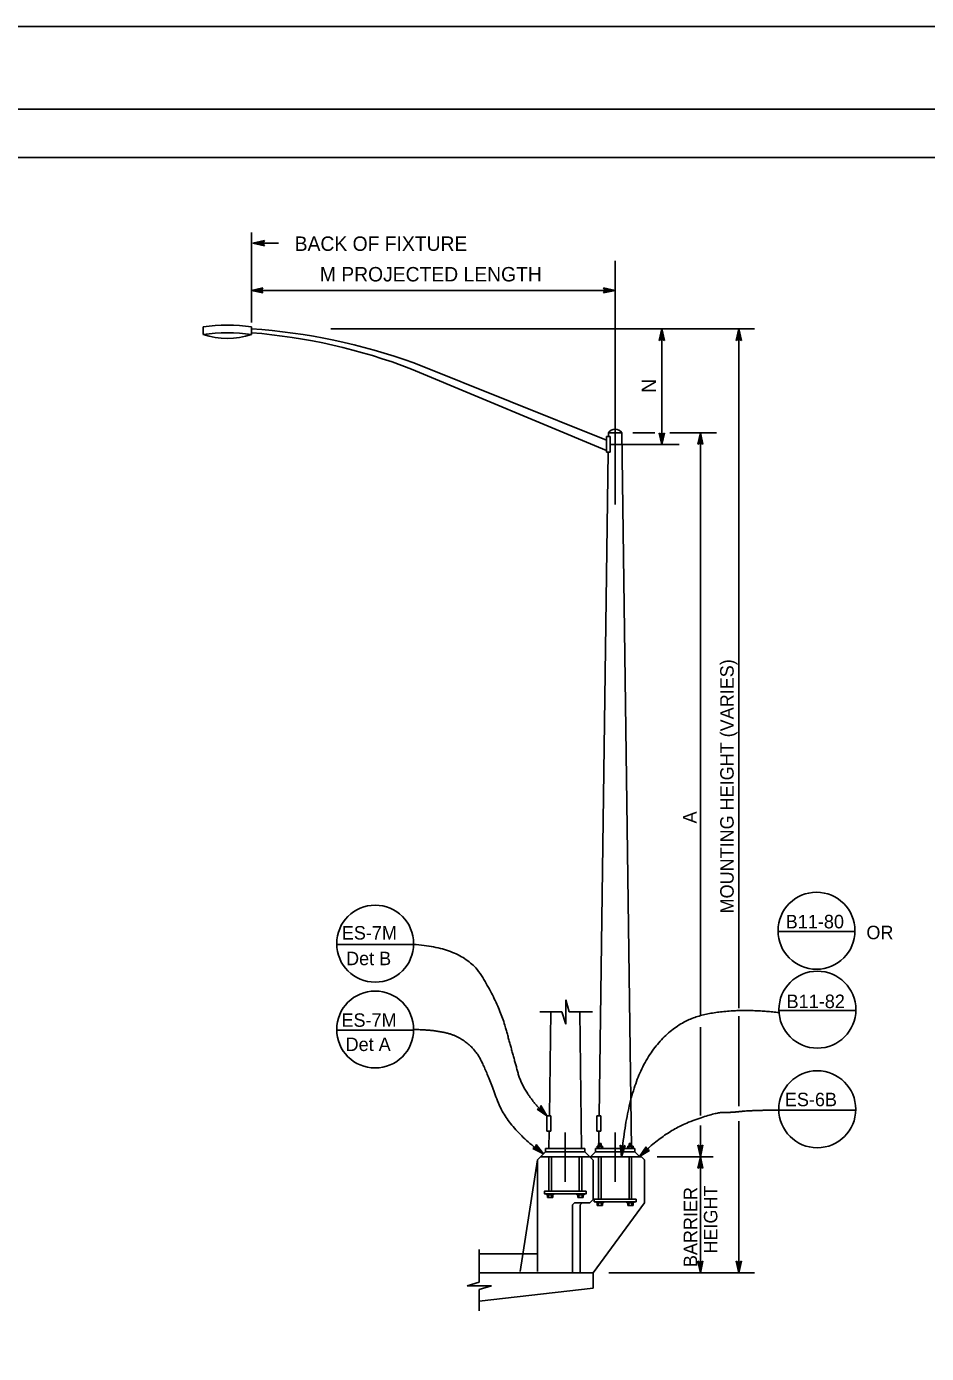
# Model space of a CAD drawing. Extents: x -893 to 867, y -474 to 712.
# Drawn here: x -426 to 42, y 22 to 712 of the extents above; entities that cross this region are included whole.
import ezdxf

# ---------------------------------------------------------------- set-up
doc = ezdxf.new("R2010")
doc.units = 0
for name, color, linetype in [('border_PLOTTING-ELEMENTS', 7, 'Continuous'), ('border_rw_22x34_Cut_Lines', 7, 'Continuous'), ('border_SHEET', 7, 'Continuous'), ('es_DETAIL', 7, 'Continuous'), ('es_DETAIL-anno', 7, 'Continuous')]:
    doc.layers.add(name, color=color, linetype=linetype)

msp = doc.modelspace()

# ---------------------------------------------------------------- linework, layer by layer
at = {"layer": 'border_PLOTTING-ELEMENTS'}
for points in [[(-893.46, -474.05), (866.55, -474.05), (866.55, 711.96), (-893.46, 711.96)], [(-863.46, 668.96), (836.55, 668.96), (836.55, -431.05), (-863.46, -431.05)]]:
    msp.add_lwpolyline(points, close=True, dxfattribs=at)
at = {"layer": 'border_rw_22x34_Cut_Lines'}
msp.add_lwpolyline([(-863.46, 668.96), (836.55, 668.96), (836.55, -431.05), (-863.46, -431.05)], close=True, dxfattribs=at)
at = {"layer": 'border_SHEET'}
msp.add_line((-813.46, 643.96), (811.55, 643.96), dxfattribs=at)
at = {"layer": 'es_DETAIL'}
for p, q in [((-119.98, 463.5), (-119.98, 590.22)), ((-333.98, 555.84), (-333.98, 551.84)), ((-308.98, 555.84), (-308.98, 551.84)), ((-225.83, 533.96), (-124.48, 491.54)), ((-224.5, 537.15), (-124.48, 496.94)), ((-124.48, 498.84), (-122.48, 498.84)), ((-124.48, 498.84), (-124.48, 490.84)), ((-123.5, 498.84), (-123.48, 500.84)), ((-123.48, 500.84), (-116.48, 500.84)), ((-122.48, 498.84), (-122.48, 490.84)), ((-111.48, 128.84), (-116.48, 500.84)), ((-128.25, 145.84), (-123.61, 490.84)), ((-124.48, 490.84), (-122.48, 490.84)), ((-145.61, 193.55), (-145.61, 206.11)), ((-145.61, 206.11), (-143.8, 199.84)), ((-147.65, 199.84), (-159.13, 199.84)), ((-154.16, 145.84), (-153.43, 199.84)), ((-145.61, 193.55), (-147.65, 199.84)), ((-131.67, 199.84), (-143.8, 199.84)), ((-137.39, 128.84), (-138.34, 199.84)), ((-155.39, 145.84), (-153.39, 145.84)), ((-155.39, 145.84), (-155.39, 137.84)), ((-153.39, 145.84), (-153.39, 137.84)), ((-129.48, 145.84), (-127.48, 145.84)), ((-129.48, 145.84), (-129.48, 137.84)), ((-127.48, 145.84), (-127.48, 137.84)), ((-155.39, 137.84), (-153.39, 137.84)), ((-154.39, 128.84), (-154.26, 137.84)), ((-145.91, 137.25), (-145.91, 111.58)), ((-129.48, 137.84), (-127.48, 137.84)), ((-128.57, 131.43), (-127.2, 131.43)), ((-128.57, 131.43), (-128.57, 130.05)), ((-128.57, 131.2), (-127.2, 131.2)), ((-128.48, 128.84), (-128.36, 137.84)), ((-127.2, 131.43), (-127.2, 130.05)), ((-120, 137.25), (-120, 111.58)), ((-111.38, 131.43), (-112.75, 131.43)), ((-112.75, 131.43), (-112.75, 130.05)), ((-111.38, 131.2), (-112.75, 131.2)), ((-111.38, 131.43), (-111.38, 130.05)), ((-156.14, 127.14), (-160.37, 122.9)), ((-133.12, 124.58), (-158.7, 124.58)), ((-135.68, 128.84), (-156.14, 128.84)), ((-156.14, 128.84), (-156.14, 127.14)), ((-135.68, 127.14), (-156.14, 127.14)), ((-154.48, 124.58), (-154.48, 106.64)), ((-153.11, 124.58), (-153.11, 106.64)), ((-128.57, 124.58), (-150.97, 124.58)), ((-138.66, 124.58), (-138.66, 106.64)), ((-137.29, 124.58), (-137.29, 106.64)), ((-135.68, 128.84), (-135.68, 127.14)), ((-135.68, 127.14), (-131.37, 122.83)), ((-130.23, 127.14), (-132.78, 124.58)), ((-109.77, 128.84), (-130.23, 128.84)), ((-130.23, 128.84), (-130.23, 127.14)), ((-109.77, 127.14), (-130.23, 127.14)), ((-129.7, 129.12), (-126.01, 129.12)), ((-129.27, 130.05), (-129.27, 129.12)), ((-129.27, 130.05), (-126.5, 130.05)), ((-128.72, 130.05), (-128.72, 129.12)), ((-128.57, 130.97), (-127.2, 130.97)), ((-128.57, 130.74), (-127.2, 130.74)), ((-128.57, 130.51), (-127.2, 130.51)), ((-128.57, 130.28), (-127.2, 130.28)), ((-128.57, 124.58), (-128.57, 102.48)), ((-106.31, 124.58), (-128.52, 124.58)), ((-128.5, 128.88), (-111.5, 128.88)), ((-127.2, 124.58), (-127.2, 102.48)), ((-127.05, 130.05), (-127.05, 129.12)), ((-126.5, 130.05), (-126.5, 129.12)), ((-110.25, 129.12), (-113.95, 129.12)), ((-113.45, 130.05), (-113.45, 129.12)), ((-110.68, 130.05), (-113.45, 130.05)), ((-112.9, 130.05), (-112.9, 129.12)), ((-111.38, 130.97), (-112.75, 130.97)), ((-111.38, 130.74), (-112.75, 130.74)), ((-111.38, 130.51), (-112.75, 130.51)), ((-111.38, 130.28), (-112.75, 130.28)), ((-112.75, 124.58), (-112.75, 102.48)), ((-111.38, 124.58), (-111.38, 102.48)), ((-111.24, 130.05), (-111.24, 129.12)), ((-110.68, 130.05), (-110.68, 129.12)), ((-109.77, 128.84), (-109.77, 127.14)), ((-109.77, 127.14), (-107.22, 124.58)), ((-106.31, 124.58), (-104.63, 122.9)), ((-160.37, 122.9), (-169.37, 64.95)), ((-160.37, 122.9), (-160.37, 64.94)), ((-131.37, 122.83), (-131.37, 102.38)), ((-104.63, 122.9), (-104.63, 100.67)), ((-155.64, 105.25), (-151.94, 105.25)), ((-155.64, 105.25), (-155.64, 104.79)), ((-155.64, 104.79), (-151.94, 104.79)), ((-155.18, 104.79), (-155.18, 103.4)), ((-154.62, 104.79), (-154.62, 103.4)), ((-152.96, 104.79), (-152.96, 103.4)), ((-152.41, 104.79), (-152.41, 103.4)), ((-151.94, 105.25), (-151.94, 104.79)), ((-136.13, 105.25), (-139.82, 105.25)), ((-139.82, 105.25), (-139.82, 104.79)), ((-136.13, 104.79), (-139.82, 104.79)), ((-139.36, 104.79), (-139.36, 103.4)), ((-138.81, 104.79), (-138.81, 103.4)), ((-137.14, 104.79), (-137.14, 103.4)), ((-136.59, 104.79), (-136.59, 103.4)), ((-136.13, 105.25), (-136.13, 104.79)), ((-155.18, 103.4), (-152.41, 103.4)), ((-141.03, 100.67), (-142.17, 99.54)), ((-142.17, 99.54), (-142.17, 64.3)), ((-137.06, 100.67), (-141.03, 100.67)), ((-136.59, 103.4), (-139.36, 103.4)), ((-137.06, 100.67), (-138.19, 99.54)), ((-138.19, 99.54), (-138.19, 64.3)), ((-133.08, 100.67), (-137.06, 100.67)), ((-131.37, 102.38), (-133.08, 100.67)), ((-104.63, 100.54), (-131.38, 64.3)), ((-129.73, 101.09), (-126.04, 101.09)), ((-129.73, 101.09), (-129.73, 100.63)), ((-129.73, 100.63), (-126.04, 100.63)), ((-129.27, 100.63), (-129.27, 99.24)), ((-129.27, 99.24), (-126.5, 99.24)), ((-128.72, 100.63), (-128.72, 99.24)), ((-127.05, 100.63), (-127.05, 99.24)), ((-126.5, 100.63), (-126.5, 99.24)), ((-126.04, 101.09), (-126.04, 100.63)), ((-110.22, 101.09), (-113.92, 101.09)), ((-113.92, 101.09), (-113.92, 100.63)), ((-110.22, 100.63), (-113.92, 100.63)), ((-113.45, 100.63), (-113.45, 99.24)), ((-110.68, 99.24), (-113.45, 99.24)), ((-112.9, 100.63), (-112.9, 99.24)), ((-111.24, 100.63), (-111.24, 99.24)), ((-110.68, 100.63), (-110.68, 99.24)), ((-110.22, 101.09), (-110.22, 100.63)), ((-190.55, 76.38), (-190.55, 59.36)), ((-190.55, 74.05), (-160.37, 74.05)), ((-190.55, 64.3), (-131.38, 64.3)), ((-131.38, 64.3), (-131.38, 56.3)), ((-196.82, 57.54), (-190.55, 59.36)), ((-184.26, 57.54), (-196.82, 57.54)), ((-184.26, 57.54), (-190.55, 55.5)), ((-131.38, 56.3), (-190.55, 49.6)), ((-190.55, 55.5), (-190.55, 44.54))]:
    msp.add_line(p, q, dxfattribs=at)
for points in [[(-119.98, 586.5), (-119.98, 590.22)], [(-119.98, 579.5), (-119.98, 583.5)], [(-119.98, 556.5), (-119.98, 576.5)], [(-119.98, 549.5), (-119.98, 553.5)], [(-119.98, 526.5), (-119.98, 546.5)], [(-119.98, 519.5), (-119.98, 523.5)], [(-119.98, 496.5), (-119.98, 516.5)], [(-119.98, 489.5), (-119.98, 493.5)], [(-119.98, 466.5), (-119.98, 486.5)]]:
    msp.add_lwpolyline(points, dxfattribs=at)
for points in [[(-135.02, 106.64), (-156.73, 106.64), (-156.73, 105.36), (-135.02, 105.36)], [(-109.12, 102.48), (-130.82, 102.48), (-130.82, 101.2), (-109.12, 101.2)]]:
    msp.add_lwpolyline(points, close=True, dxfattribs=at)
for centre, radius, start, end in [((-321.48, 478.21), 78.62, 80.85216, 99.14784), ((-321.48, 474.21), 78.62, 80.85216, 99.14784), ((-321.48, 589.9), 40.06, 251.81945, 288.18056), ((-329.73, 245.2), 310.33, 70.17795, 86.1652), ((-332.93, 254.75), 299.05, 69.01431, 85.40533), ((-119.98, 498.36), 4.29, 35.27816, 144.72184)]:
    msp.add_arc(centre, radius, start, end, dxfattribs=at)
at = {"layer": 'es_DETAIL-anno'}
for p, q in [((-308.98, 558.2), (-308.98, 604.84)), ((-308.25, 599.35), (-302.25, 600.68)), ((-306.86, 599.36), (-302.49, 600.32)), ((-305.49, 599.35), (-302.66, 599.98)), ((-302.25, 600.68), (-303.05, 599.35)), ((-302.25, 600.68), (-302.25, 600.68)), ((-302.25, 598.01), (-308.25, 599.35)), ((-308.25, 599.35), (-308.25, 599.35)), ((-308.25, 599.35), (-294.83, 599.35)), ((-302.47, 598.37), (-306.87, 599.35)), ((-302.7, 598.73), (-305.49, 599.35)), ((-304.11, 599.35), (-302.9, 599.62)), ((-302.88, 599.07), (-304.11, 599.35)), ((-303.05, 599.35), (-302.25, 598.01)), ((-302.25, 598.01), (-302.25, 598.01)), ((-308.98, 574.84), (-302.98, 576.17)), ((-308.98, 574.84), (-119.98, 574.84)), ((-302.98, 573.5), (-308.98, 574.84)), ((-308.98, 574.84), (-308.98, 574.84)), ((-303.19, 573.86), (-307.6, 574.84)), ((-307.59, 574.84), (-303.21, 575.81)), ((-306.21, 574.84), (-303.39, 575.46)), ((-303.43, 574.22), (-306.21, 574.84)), ((-304.83, 574.84), (-303.62, 575.1)), ((-303.6, 574.56), (-304.83, 574.84)), ((-302.98, 576.17), (-303.78, 574.84)), ((-303.78, 574.84), (-302.98, 573.5)), ((-302.98, 576.17), (-302.98, 576.17)), ((-302.98, 573.5), (-302.98, 573.5)), ((-125.18, 574.84), (-125.98, 576.18)), ((-125.98, 576.18), (-125.98, 576.18)), ((-125.98, 576.18), (-119.98, 574.84)), ((-119.98, 574.84), (-125.98, 573.51)), ((-125.98, 573.51), (-125.18, 574.84)), ((-125.98, 573.51), (-125.98, 573.51)), ((-125.76, 575.82), (-121.36, 574.84)), ((-121.37, 574.84), (-125.74, 573.87)), ((-122.74, 574.84), (-125.57, 574.22)), ((-125.53, 575.46), (-122.74, 574.84)), ((-125.35, 575.12), (-124.12, 574.84)), ((-124.12, 574.84), (-125.33, 574.58)), ((-119.98, 574.84), (-119.98, 574.84)), ((-267.64, 554.84), (-47.6, 554.84)), ((-97.02, 548.84), (-95.68, 554.84)), ((-96.67, 549.06), (-95.68, 553.46)), ((-96.31, 549.29), (-95.68, 552.08)), ((-95.68, 554.84), (-95.68, 494.66)), ((-95.68, 554.84), (-95.68, 554.84)), ((-95.68, 554.84), (-94.35, 548.84)), ((-95.68, 553.45), (-94.71, 549.07)), ((-95.68, 552.08), (-95.06, 549.25)), ((-57.02, 548.84), (-55.68, 554.84)), ((-56.67, 549.06), (-55.68, 553.46)), ((-56.31, 549.29), (-55.68, 552.08)), ((-55.68, 554.84), (-55.68, 554.84)), ((-55.68, 554.84), (-54.35, 548.84)), ((-55.68, 554.84), (-55.68, 201.82)), ((-55.68, 553.45), (-54.71, 549.07)), ((-55.68, 552.08), (-55.06, 549.25)), ((-95.68, 549.64), (-97.02, 548.84)), ((-97.02, 548.84), (-97.02, 548.84)), ((-95.96, 549.47), (-95.69, 550.7)), ((-95.69, 550.7), (-95.42, 549.49)), ((-94.35, 548.84), (-95.68, 549.64)), ((-94.35, 548.84), (-94.35, 548.84)), ((-55.68, 549.64), (-57.02, 548.84)), ((-57.02, 548.84), (-57.02, 548.84)), ((-55.96, 549.47), (-55.69, 550.7)), ((-55.69, 550.7), (-55.42, 549.49)), ((-54.35, 548.84), (-55.68, 549.64)), ((-54.35, 548.84), (-54.35, 548.84)), ((-110.77, 500.84), (-99.34, 500.84)), ((-95.68, 494.66), (-97.01, 500.66)), ((-97.01, 500.66), (-97.01, 500.66)), ((-97.01, 500.66), (-95.68, 499.86)), ((-95.69, 496.05), (-96.65, 500.43)), ((-95.68, 497.43), (-96.31, 500.25)), ((-95.68, 498.81), (-95.95, 500.02)), ((-95.68, 499.86), (-94.34, 500.66)), ((-94.34, 500.66), (-95.68, 494.66)), ((-94.7, 500.45), (-95.68, 496.04)), ((-95.06, 500.21), (-95.68, 497.43)), ((-95.4, 500.04), (-95.68, 498.81)), ((-94.34, 500.66), (-94.34, 500.66)), ((-91.57, 500.84), (-67.36, 500.84)), ((-77.02, 494.84), (-75.68, 500.84)), ((-76.67, 495.06), (-75.68, 499.46)), ((-76.31, 495.29), (-75.68, 498.08)), ((-75.96, 495.47), (-75.69, 496.7)), ((-75.69, 496.7), (-75.42, 495.49)), ((-75.68, 500.84), (-75.68, 500.84)), ((-75.68, 500.84), (-74.35, 494.84)), ((-75.68, 500.84), (-75.68, 198.51)), ((-75.68, 499.45), (-74.71, 495.07)), ((-75.68, 498.08), (-75.06, 495.25)), ((-122.48, 494.66), (-86.72, 494.66)), ((-95.68, 494.66), (-95.68, 494.66)), ((-75.68, 495.64), (-77.02, 494.84)), ((-77.02, 494.84), (-77.02, 494.84)), ((-74.35, 494.84), (-75.68, 495.64)), ((-74.35, 494.84), (-74.35, 494.84)), ((-35.09, 241.65), (4.67, 241.65)), ((-264.42, 234.93), (-224.67, 234.93)), ((-34.63, 200.65), (5.13, 200.65)), ((-55.68, 197.59), (-55.68, 150.86)), ((-264.42, 190.31), (-224.67, 190.31)), ((-75.68, 191.88), (-75.68, 146.08)), ((-160.45, 149.32), (-158.93, 149.64)), ((-155.39, 145.84), (-160.45, 149.32)), ((-160.45, 149.32), (-160.45, 149.32)), ((-156.34, 146.86), (-160.03, 149.39)), ((-157.27, 147.86), (-159.65, 149.5)), ((-158.21, 148.87), (-159.23, 149.57)), ((-158.93, 149.64), (-158.5, 151.14)), ((-158.85, 149.96), (-158.21, 148.87)), ((-158.71, 150.32), (-157.27, 147.86)), ((-158.61, 150.74), (-156.33, 146.85)), ((-158.5, 151.14), (-158.5, 151.14)), ((-158.5, 151.14), (-155.39, 145.84)), ((-155.39, 145.84), (-155.39, 145.84)), ((-34.93, 148.87), (5.06, 148.87)), ((-75.68, 140.74), (-75.68, 124.58)), ((-55.68, 143.13), (-55.68, 64.3)), ((-162.75, 128.8), (-161.28, 129.32)), ((-157.26, 126.03), (-162.75, 128.8)), ((-162.75, 128.8), (-162.75, 128.8)), ((-158.34, 126.91), (-162.34, 128.93)), ((-159.4, 127.78), (-161.98, 129.09)), ((-160.47, 128.66), (-161.57, 129.22)), ((-161.28, 129.32), (-161.05, 130.87)), ((-161.24, 129.65), (-160.47, 128.66)), ((-161.16, 130.03), (-159.4, 127.78)), ((-161.11, 130.45), (-158.33, 126.9)), ((-161.05, 130.87), (-161.05, 130.87)), ((-161.05, 130.87), (-157.26, 126.03)), ((-157.26, 126.03), (-157.26, 126.03)), ((-129.78, 124.69), (-129.78, 124.69)), ((-116.58, 124.54), (-117.34, 130.64)), ((-117.34, 130.64), (-117.34, 130.64)), ((-117.34, 130.64), (-116.09, 129.72)), ((-116.46, 125.93), (-117.01, 130.38)), ((-116.32, 127.3), (-116.68, 130.17)), ((-114.68, 130.39), (-116.58, 124.54)), ((-116.58, 124.54), (-116.58, 124.54)), ((-115.06, 130.21), (-116.45, 125.92)), ((-116.19, 128.67), (-116.34, 129.9)), ((-115.44, 130.01), (-116.32, 127.3)), ((-115.8, 129.87), (-116.19, 128.67)), ((-116.09, 129.72), (-114.68, 130.39)), ((-114.68, 130.39), (-114.68, 130.39)), ((-107.33, 124.69), (-103.89, 129.78)), ((-102.05, 127.84), (-107.33, 124.69)), ((-107.33, 124.69), (-107.33, 124.69)), ((-102.45, 127.95), (-106.33, 125.64)), ((-106.32, 125.65), (-103.81, 129.36)), ((-105.32, 126.59), (-103.7, 128.98)), ((-102.87, 128.05), (-105.32, 126.59)), ((-104.32, 127.53), (-103.62, 128.56)), ((-103.24, 128.18), (-104.32, 127.53)), ((-103.89, 129.78), (-103.89, 129.78)), ((-103.89, 129.78), (-103.55, 128.26)), ((-103.55, 128.26), (-102.05, 127.84)), ((-102.05, 127.84), (-102.05, 127.84)), ((-98.06, 124.58), (-68.96, 124.58)), ((-77.02, 118.58), (-75.68, 124.58)), ((-75.68, 124.58), (-77.01, 130.58)), ((-77.01, 130.58), (-77.01, 130.58)), ((-77.01, 130.58), (-75.68, 129.78)), ((-75.69, 125.97), (-76.65, 130.34)), ((-75.68, 127.34), (-76.31, 130.17)), ((-75.68, 128.72), (-75.95, 129.93)), ((-75.68, 129.78), (-74.34, 130.58)), ((-74.34, 130.58), (-75.68, 124.58)), ((-74.7, 130.36), (-75.68, 125.96)), ((-75.06, 130.13), (-75.68, 127.34)), ((-75.4, 129.95), (-75.68, 128.72)), ((-75.68, 124.58), (-75.68, 89.84)), ((-75.68, 124.58), (-75.68, 124.58)), ((-75.68, 124.58), (-74.35, 118.58)), ((-75.68, 124.58), (-75.68, 124.58)), ((-74.34, 130.58), (-74.34, 130.58)), ((-75.68, 119.38), (-77.02, 118.58)), ((-77.02, 118.58), (-77.02, 118.58)), ((-76.67, 118.8), (-75.68, 123.2)), ((-76.31, 119.03), (-75.68, 121.82)), ((-75.96, 119.21), (-75.69, 120.43)), ((-75.69, 120.43), (-75.42, 119.23)), ((-75.68, 123.19), (-74.71, 118.81)), ((-75.68, 121.82), (-75.06, 118.99)), ((-74.35, 118.58), (-75.68, 119.38)), ((-75.68, 117.71), (-75.68, 64.3)), ((-74.35, 118.58), (-74.35, 118.58)), ((-75.68, 64.3), (-77.01, 70.3)), ((-77.01, 70.3), (-77.01, 70.3)), ((-77.01, 70.3), (-75.68, 69.5)), ((-75.69, 65.69), (-76.65, 70.07)), ((-75.68, 67.06), (-76.31, 69.89)), ((-75.68, 68.44), (-75.95, 69.65)), ((-75.68, 69.5), (-74.34, 70.3)), ((-74.34, 70.3), (-75.68, 64.3)), ((-74.7, 70.08), (-75.68, 65.68)), ((-75.06, 69.85), (-75.68, 67.06)), ((-75.4, 69.67), (-75.68, 68.44)), ((-74.34, 70.3), (-74.34, 70.3)), ((-55.68, 64.3), (-57.01, 70.3)), ((-57.01, 70.3), (-57.01, 70.3)), ((-57.01, 70.3), (-55.68, 69.5)), ((-55.69, 65.69), (-56.65, 70.07)), ((-55.68, 67.06), (-56.31, 69.89)), ((-55.68, 68.44), (-55.95, 69.65)), ((-55.68, 69.5), (-54.34, 70.3)), ((-54.34, 70.3), (-55.68, 64.3)), ((-54.7, 70.08), (-55.68, 65.68)), ((-55.06, 69.85), (-55.68, 67.06)), ((-55.4, 69.67), (-55.68, 68.44)), ((-54.34, 70.3), (-54.34, 70.3)), ((-123.31, 64.3), (-47.47, 64.3)), ((-75.68, 64.3), (-75.68, 64.3)), ((-55.68, 64.3), (-55.68, 64.3))]:
    msp.add_line(p, q, dxfattribs=at)
for centre in [(-244.67, 235.32), (-15.33, 242.04), (-14.87, 201.03), (-244.67, 190.7), (-14.94, 149.25)]:
    msp.add_circle(centre, 20, dxfattribs=at)
for points in [[(-224.67, 234.93), (-198.19, 233.31), (-180.02, 203.2), (-173.55, 179.35), (-167.29, 156.72), (-155.39, 145.84)], [(-116.61, 124.58), (-113.55, 159.87), (-91.32, 193.9), (-59.05, 202.19), (-34.81, 199.53)], [(-224.67, 190.7), (-207.79, 190.49), (-193.3, 181.78), (-186.47, 168.53), (-176.12, 139.73), (-157.26, 126.03)], [(-107.32, 124.7), (-94.12, 137.83), (-68.05, 147.64), (-59.47, 147.55), (-50.44, 148.63), (-34.93, 148.87)]]:
    msp.add_open_spline(points, degree=2, dxfattribs=at)

# ---------------------------------------------------------------- texts
for s, height, p in [('BACK OF FIXTURE', 7.5, (-286.49, 595.36)), ('M PROJECTED LENGTH', 7.5, (-273.42, 579.48)), ('B11-80', 7.026, (-31.34, 243.27)), ('ES-7M', 7, (-261.98, 237.47)), ('OR', 7, (10.6, 237.64)), ('Det B', 7, (-259.77, 224.14)), ('B11-82', 7.026, (-30.88, 201.82)), ('ES-7M', 7, (-262.17, 192.1)), ('Det A', 7, (-260.01, 179.52)), ('ES-6B', 7, (-31.75, 150.85))]:
    msp.add_text(s, height=height, dxfattribs=at).set_placement(p)
for s, height, p in [('N', 7.5, (-98.71, 521.63)), ('MOUNTING HEIGHT (VARIES)', 7, (-58.36, 251.03)), ('A', 7, (-77.67, 297.8)), (' BARRIER ', 7, (-77.34, 64.63)), ('HEIGHT', 7, (-66.84, 74.26))]:
    msp.add_text(s, height=height, rotation=90, dxfattribs=at).set_placement(p)

doc.saveas('drawing.dxf')
